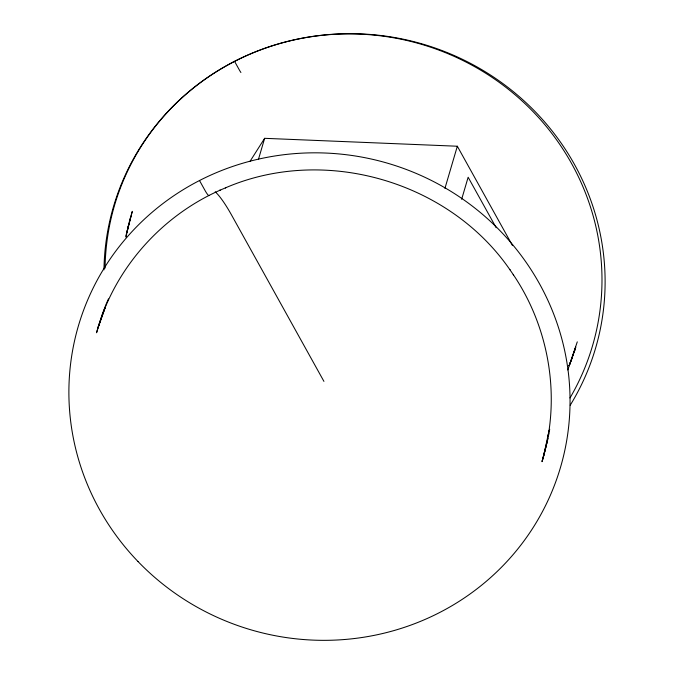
<?xml version="1.0" encoding="UTF-8"?>
<svg xmlns="http://www.w3.org/2000/svg" width="674" height="674" viewBox="0 0 674 674"><rect width="100%" height="100%" fill="white"/><g stroke="black" fill="none" stroke-linecap="round" stroke-linejoin="round"><path stroke-width="1.01" d="M548.114 438.193L542.022 461.682C561.274 399.143 549.866 328.609 513.243 274.562L513.512 274.95L509.679 269.381L509.932 269.752C448.951 181.079 324.186 145.137 225.394 187.886L225.824 187.709L219.791 190.312L220.221 190.127C160.648 216.337 113.577 269.794 96.542 332.779L102.499 313.654L106.366 303.612M543.413 456.879L549.024 430.787L547.945 436.87M548.644 435.236L548.99 433.264M549.344 431.284L549.689 429.313M126.03 237.265L126.99 232.193M127.369 230.441L128.97 223.246L126.805 232.825L132.273 211.333M125.785 236.279L132.087 211.965M547.103 441.655L542.216 461.05M129.189 222.327L130.756 216.497M258.437 159.409L264.638 138.322L457.334 146.233L512.4 245.395M444.924 188.391L457.334 146.233M461.648 199.302L468.144 177.237L496.182 227.736M574.56 351.103L575.764 347.017L571.181 360.388M567.82 369.942L577.281 341.853M97.932 327.968L105.346 307.066L98.118 327.337M575.579 347.649L571.223 360.261M569.176 365.603L570.87 361.197L569.024 365.847M569.193 365.552L572.428 357.144M106.778 302.668L108.455 298.885M250.054 161.313L264.638 138.322M234.577 61.368L239.329 69.928A7.245 1.281 62.8 0 0 240.913 72.506M323.933 381.391L231.654 215.2A38.645 6.824 62.8 0 0 215.208 191.812M199.504 180.522L205.275 190.911A7.245 1.281 62.8 0 0 209.252 195.393M103.973 269.87A251.217 243.103 16.4 0 1 422.236 43.936A251.217 243.103 16.4 0 1 570.229 405.2M105.077 268.109A249.094 241.048 16.4 0 1 418.141 43.363A249.094 241.048 16.4 0 1 570.002 397.946M138.01 561.526A251.217 243.103 16.4 0 0 559.85 469.542A251.217 243.103 16.4 0 0 260.535 158.676A251.217 243.103 16.4 0 0 138.01 561.526"/></g></svg>
